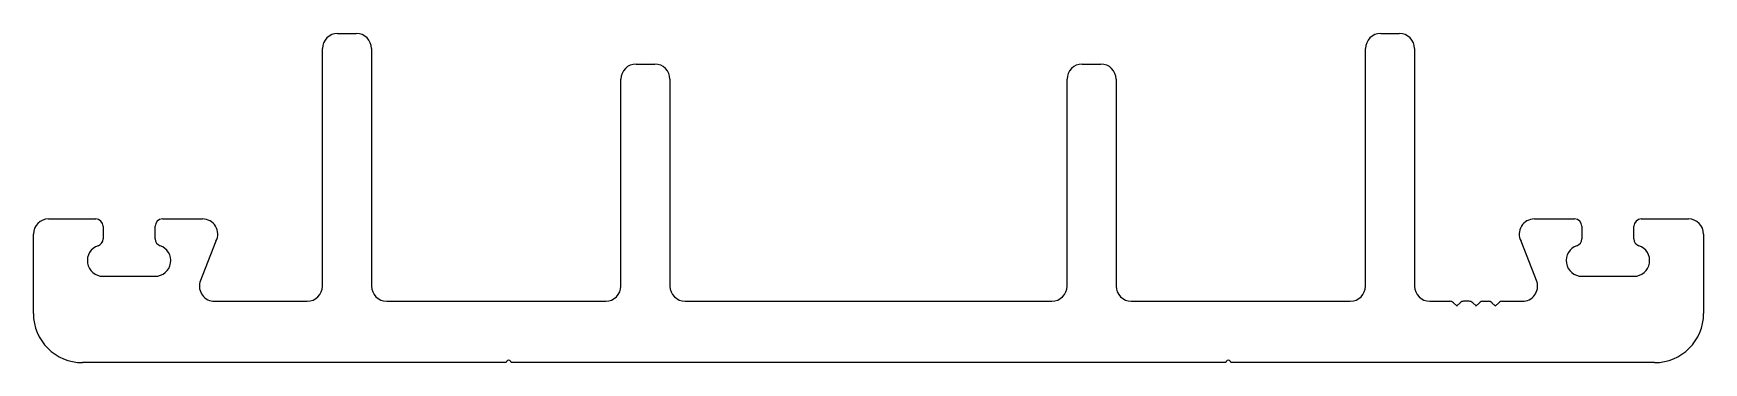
# Model space of a CAD drawing. Extents: x -43.2 to 43.2, y 0.3 to 17.3.
import ezdxf

# ---------------------------------------------------------------- set-up
doc = ezdxf.new("R2010")
doc.units = 0
doc.layers.add('1', color=7, linetype='CONTINUOUS')

msp = doc.modelspace()

# ---------------------------------------------------------------- linework, layer by layer
at = {"layer": '1', "color": 7, "linetype": 'CONTINUOUS'}
for p, q in [((-27.484, 17.339), (-26.519, 17.339)), ((26.522, 17.339), (27.487, 17.339)), ((-28.272, 4.257), (-28.272, 16.551)), ((-25.732, 16.551), (-25.732, 4.257)), ((25.735, 4.257), (25.735, 16.551)), ((28.275, 16.551), (28.275, 4.257)), ((-12.03, 15.751), (-11.065, 15.751)), ((11.068, 15.751), (12.033, 15.751)), ((-12.817, 4.257), (-12.817, 14.964)), ((-10.277, 14.964), (-10.277, 4.257)), ((10.28, 4.257), (10.28, 14.964)), ((12.82, 14.964), (12.82, 4.257)), ((-43.238, 2.834), (-43.238, 6.948)), ((-42.451, 7.735), (-40.013, 7.735)), ((-39.632, 7.354), (-39.632, 6.708)), ((-36.937, 6.708), (-36.937, 7.354)), ((-36.556, 7.735), (-34.48, 7.735)), ((34.483, 7.735), (36.559, 7.735)), ((36.94, 7.354), (36.94, 6.708)), ((39.635, 6.708), (39.635, 7.354)), ((40.016, 7.735), (42.454, 7.735)), ((43.241, 6.948), (43.241, 2.834)), ((-33.784, 6.58), (-34.619, 4.463)), ((34.622, 4.463), (33.787, 6.58)), ((-39.632, 4.763), (-36.937, 4.763)), ((36.94, 4.763), (39.635, 4.763)), ((-33.859, 3.47), (-29.059, 3.47)), ((-24.944, 3.47), (-13.605, 3.47)), ((-9.49, 3.47), (9.493, 3.47)), ((13.608, 3.47), (24.947, 3.47)), ((29.062, 3.47), (30.109, 3.47)), ((30.109, 3.47), (30.109, 3.47)), ((31.109, 3.47), (30.816, 3.47)), ((31.816, 3.47), (32.109, 3.47)), ((32.816, 3.47), (33.862, 3.47)), ((30.286, 3.396), (30.457, 3.225)), ((30.468, 3.225), (30.639, 3.396)), ((31.285, 3.396), (31.457, 3.225)), ((31.468, 3.225), (31.639, 3.396)), ((32.285, 3.396), (32.456, 3.225)), ((32.468, 3.225), (32.639, 3.396)), ((-18.76, 0.294), (-40.698, 0.294)), ((18.504, 0.294), (-18.5, 0.294)), ((40.701, 0.294), (18.764, 0.294))]:
    msp.add_line(p, q, dxfattribs=at)
for centre, radius, start, end in [((-27.484, 16.551), 0.787, 90, 180), ((-26.519, 16.551), 0.787, 360, 90), ((26.522, 16.551), 0.787, 90, 180), ((27.487, 16.551), 0.787, 360, 90), ((-12.03, 14.964), 0.787, 90, 180), ((-11.065, 14.964), 0.787, 0, 90), ((11.068, 14.964), 0.787, 90, 180), ((12.033, 14.964), 0.787, 0, 90), ((-42.451, 6.948), 0.787, 90, 180), ((-40.013, 7.354), 0.381, 0, 90), ((-36.556, 7.354), 0.381, 90, 180), ((-34.48, 6.948), 0.787, 332.11901, 90), ((34.483, 6.948), 0.787, 90, 207.88099), ((36.559, 7.354), 0.381, 0, 90), ((40.016, 7.354), 0.381, 90, 180), ((42.454, 6.948), 0.787, 0, 90), ((-39.632, 5.576), 0.813, 108.61146, 270), ((-40.013, 6.708), 0.381, 288.61146, 360), ((-36.556, 6.708), 0.381, 179.99999, 251.38853), ((-36.937, 5.576), 0.813, 270, 71.38854), ((36.94, 5.576), 0.813, 108.61146, 270), ((36.559, 6.708), 0.381, 288.61147, 0.00001), ((40.016, 6.708), 0.381, 180, 251.38854), ((39.635, 5.576), 0.813, 270, 71.38854), ((-33.859, 4.257), 0.787, 164.8089, 270), ((33.862, 4.257), 0.787, 270, 15.1911), ((-29.059, 4.257), 0.787, 270, 360), ((-24.944, 4.257), 0.787, 180, 270), ((-13.605, 4.257), 0.787, 270, 360), ((-9.49, 4.257), 0.787, 180, 270), ((9.493, 4.257), 0.787, 270, 360), ((13.608, 4.257), 0.787, 180, 270), ((24.947, 4.257), 0.787, 270, 360), ((29.062, 4.257), 0.787, 180, 270), ((30.109, 3.22), 0.25, 45, 90), ((30.816, 3.22), 0.25, 90, 135), ((31.109, 3.22), 0.25, 45, 90), ((31.816, 3.22), 0.25, 90, 135), ((32.109, 3.22), 0.25, 45, 90), ((32.816, 3.22), 0.25, 90, 135), ((-40.698, 2.834), 2.54, 180, 270), ((30.462, 3.231), 0.008, 225, 315), ((31.462, 3.231), 0.008, 225, 315), ((32.462, 3.231), 0.008, 225, 315), ((40.701, 2.834), 2.54, 270, 360), ((-18.63, 0.294), 0.13, 0, 180.00002), ((18.634, 0.294), 0.13, 0, 180.00002)]:
    msp.add_arc(centre, radius, start, end, dxfattribs=at)

doc.saveas('drawing.dxf')
